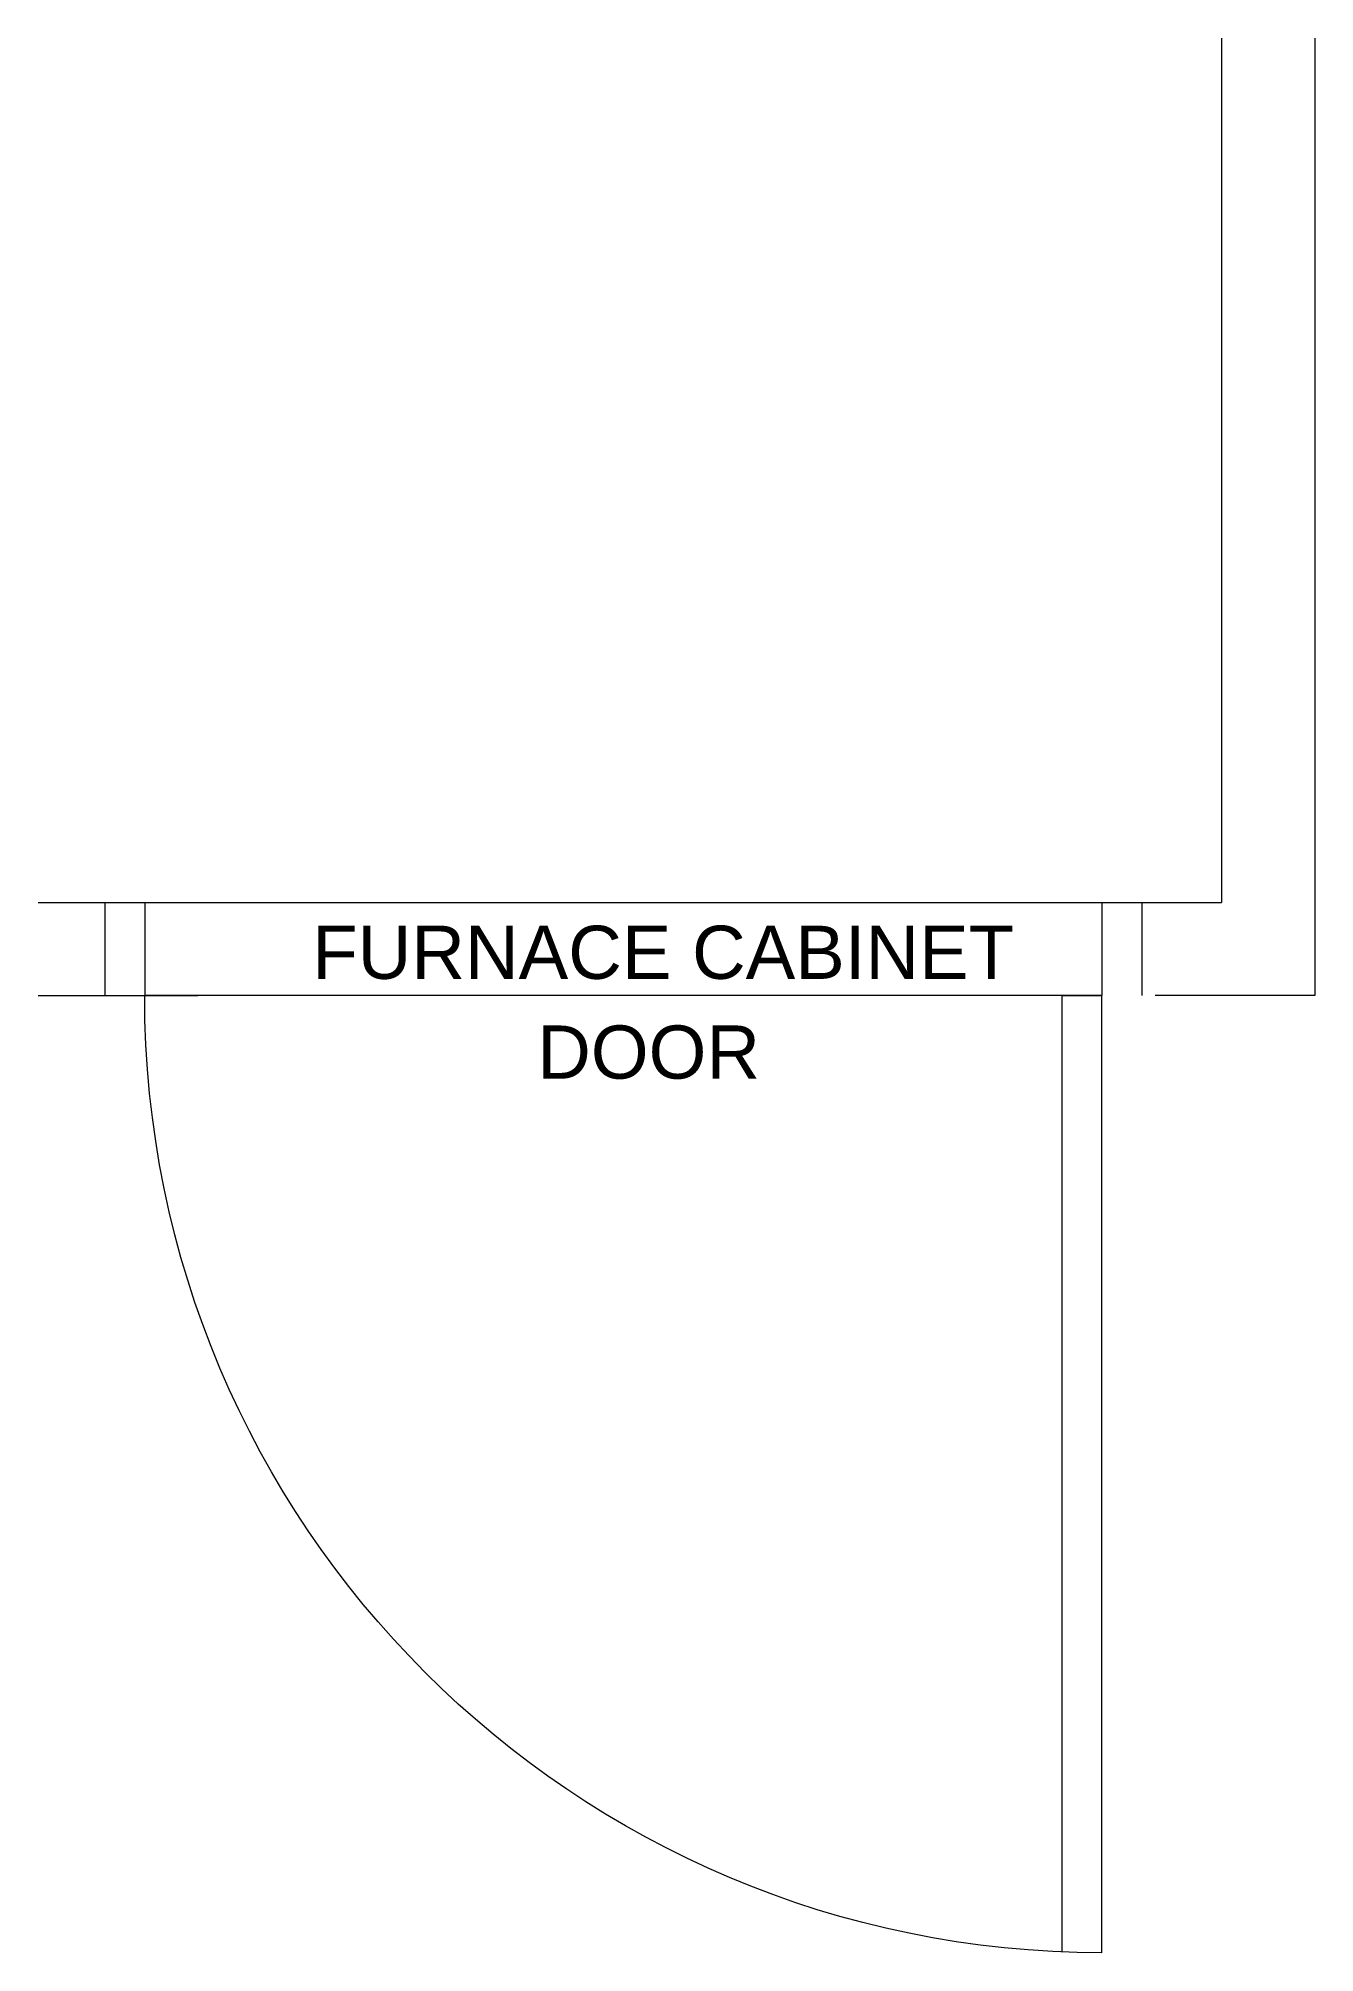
# Model space of a CAD drawing. Header units: inches. Extents: x 212.8 to 260.8, y 151.3 to 223.3.
import ezdxf

# ---------------------------------------------------------------- set-up
doc = ezdxf.new("R2010")
doc.units = ezdxf.units.IN
doc.header["$MEASUREMENT"] = 0
doc.layers.get('0').update_dxf_attribs({"color": 1, "lineweight": 9})
doc.styles.get("Standard").update_dxf_attribs({"font": 'Arial.ttf', "height": 2})

# ---------------------------------------------------------------- blocks, each defined once
blk = doc.blocks.new('old-furnace-cabinet-door')
at = {"lineweight": 5}
for p, q in [((0, 36), (0, 0)), ((-1.5, 35.969), (-1.5, 0)), ((0, 0), (-36, 0)), ((-1.5, 0), (0, 0))]:
    blk.add_line(p, q, dxfattribs=at)
blk.add_arc((0, 0), 36, 90, 180, dxfattribs=at)

msp = doc.modelspace()

# ---------------------------------------------------------------- linework, layer by layer
at = {"lineweight": 5}
for p, q in [((257.319, 223.325), (257.319, 190.825)), ((260.819, 223.325), (260.819, 187.325)), ((212.819, 190.825), (257.319, 190.825)), ((215.319, 190.825), (215.319, 187.325)), ((216.819, 190.825), (216.819, 187.325)), ((252.819, 190.825), (252.819, 187.325)), ((254.319, 190.825), (254.319, 187.325)), ((212.819, 187.325), (218.819, 187.325)), ((260.819, 187.325), (254.819, 187.325))]:
    msp.add_line(p, q, dxfattribs=at)

# ---------------------------------------------------------------- block references
at = {"lineweight": 5, "xscale": -1, "rotation": 180}
msp.add_blockref('old-furnace-cabinet-door', (252.819, 187.325), dxfattribs=at)

# ---------------------------------------------------------------- texts
at = {"lineweight": 5}
for s, p in [('FURNACE CABINET', (223.124, 187.95)), ('DOOR', (231.58, 184.198))]:
    msp.add_text(s, height=2, dxfattribs=at).set_placement(p)

doc.saveas('drawing.dxf')
